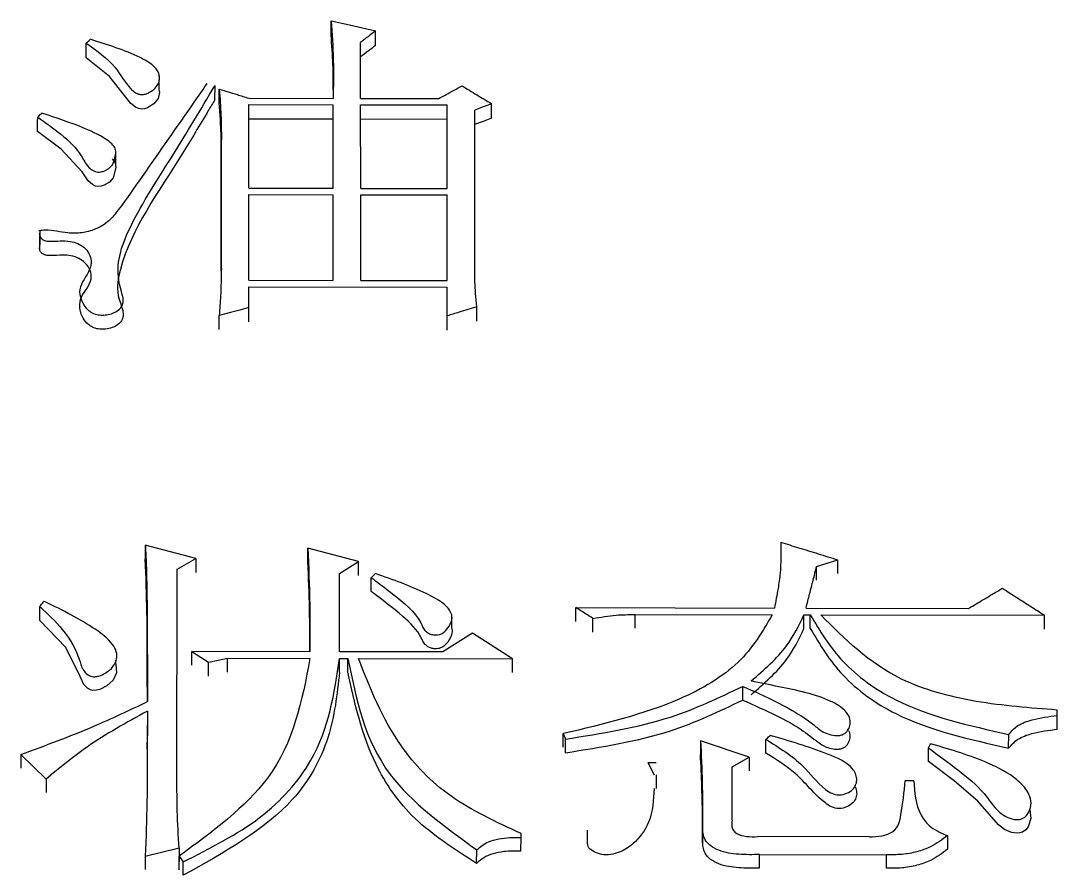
# Model space of a CAD drawing. Header units: millimetres. Extents: x 2320 to 4000, y 933 to 2121.
# Drawn here: x 2693.9 to 2699.21, y 1933.4 to 1937.77 of the extents above; entities that cross this region are included whole.
import ezdxf

# ---------------------------------------------------------------- set-up
doc = ezdxf.new("R2010")
doc.units = ezdxf.units.MM

msp = doc.modelspace()

# ---------------------------------------------------------------- linework, layer by layer
at = {"color": 7, "linetype": 'Continuous', "lineweight": 25}
for p, q in [((2694.2336, 1937.5856), (2694.2339, 1937.6603)), ((2695.6401, 1937.3768), (2695.6401, 1937.6642)), ((2694.6069, 1937.4235), (2694.6071, 1937.4723)), ((2694.6071, 1937.4898), (2694.6071, 1937.4979)), ((2694.8935, 1937.3692), (2694.8938, 1937.4437)), ((2695.0668, 1937.3779), (2695.4995, 1937.3771)), ((2695.6401, 1937.3768), (2696.0404, 1937.3761)), ((2695.0668, 1937.3451), (2695.4995, 1937.3443)), ((2695.0668, 1936.917), (2695.0668, 1937.3451)), ((2695.4993, 1937.27), (2695.4995, 1937.3443)), ((2695.4995, 1936.9162), (2695.4995, 1937.3443)), ((2695.6401, 1937.344), (2696.0837, 1937.3432)), ((2695.6402, 1936.916), (2695.6401, 1937.344)), ((2696.0834, 1937.2689), (2696.0837, 1937.3432)), ((2696.0837, 1936.9152), (2696.0837, 1937.3432)), ((2696.2243, 1936.4963), (2696.2243, 1937.3167)), ((2695.4993, 1937.27), (2695.0666, 1937.2708)), ((2695.4993, 1936.9162), (2695.4993, 1937.27)), ((2696.0834, 1937.2689), (2695.6399, 1937.2698)), ((2696.0834, 1936.9152), (2696.0834, 1937.2689)), ((2694.9262, 1937.2009), (2694.926, 1937.1268)), ((2694.9262, 1936.5054), (2694.9262, 1937.2009)), ((2694.3851, 1937.0289), (2694.3853, 1937.1033)), ((2694.926, 1936.4913), (2694.926, 1937.1268)), ((2695.0668, 1936.917), (2695.4995, 1936.9162)), ((2695.0668, 1936.8839), (2695.4995, 1936.8831)), ((2695.0668, 1936.445), (2695.0668, 1936.8839)), ((2695.4993, 1936.8095), (2695.4995, 1936.8831)), ((2695.4995, 1936.4442), (2695.4995, 1936.8831)), ((2695.6402, 1936.916), (2696.0837, 1936.9152)), ((2695.6402, 1936.8829), (2696.0837, 1936.8821)), ((2695.6402, 1936.444), (2695.6402, 1936.8829)), ((2696.0834, 1936.8084), (2696.0837, 1936.8821)), ((2696.0837, 1936.4431), (2696.0837, 1936.8821)), ((2693.9959, 1936.6999), (2693.9957, 1936.6265)), ((2693.9957, 1936.6002), (2693.9959, 1936.6736)), ((2695.0668, 1936.445), (2695.4995, 1936.4442)), ((2695.0668, 1936.4116), (2696.0837, 1936.4097)), ((2695.0668, 1936.3045), (2695.0668, 1936.4116)), ((2695.6402, 1936.444), (2696.0837, 1936.4431)), ((2696.0837, 1936.2624), (2696.0837, 1936.4097)), ((2694.9152, 1936.1919), (2694.9154, 1936.2646)), ((2696.0834, 1936.1897), (2696.0837, 1936.2624)), ((2694.5367, 1935.0877), (2694.5365, 1935.0164)), ((2694.7963, 1935.0186), (2694.5367, 1935.0877)), ((2695.6293, 1935.0033), (2695.3697, 1935.0725)), ((2694.699, 1934.9638), (2694.7963, 1935.0186)), ((2697.9766, 1934.9784), (2698.0848, 1935.0125)), ((2694.6988, 1933.8802), (2694.699, 1934.9638)), ((2695.5319, 1934.9416), (2695.6293, 1935.0033)), ((2697.9764, 1934.9075), (2697.9766, 1934.9784)), ((2695.5318, 1934.5411), (2695.5319, 1934.9416)), ((2695.694, 1934.8496), (2695.6942, 1934.9208)), ((2697.7875, 1934.9301), (2697.7864, 1934.9168)), ((2694.0175, 1934.7998), (2694.0175, 1934.7981)), ((2693.9955, 1934.7012), (2693.9958, 1934.7721)), ((2696.7432, 1934.6965), (2696.7434, 1934.7671)), ((2696.7434, 1934.7671), (2697.7602, 1934.7652)), ((2697.9225, 1934.7649), (2698.7554, 1934.7634)), ((2696.1065, 1934.6598), (2696.1067, 1934.7308)), ((2696.8297, 1934.6412), (2696.8299, 1934.7117)), ((2697.046, 1934.6612), (2697.0463, 1934.732)), ((2697.0463, 1934.732), (2697.7494, 1934.7307)), ((2697.9114, 1934.6599), (2697.9117, 1934.7304)), ((2697.9117, 1934.7304), (2697.9441, 1934.7304)), ((2697.9439, 1934.6598), (2697.9441, 1934.7304)), ((2697.9982, 1934.7303), (2699.1448, 1934.7282)), ((2696.2133, 1934.6368), (2696.0619, 1934.5401)), ((2696.4189, 1934.5048), (2696.2133, 1934.6368)), ((2694.386, 1934.5449), (2694.386, 1934.5481)), ((2694.7744, 1934.4722), (2694.7746, 1934.5425)), ((2694.7746, 1934.5425), (2694.8612, 1934.4869)), ((2695.3804, 1934.5414), (2694.7746, 1934.5425)), ((2696.0619, 1934.5401), (2695.5318, 1934.5411)), ((2694.3857, 1934.4774), (2694.3858, 1934.4971)), ((2694.8609, 1934.4167), (2694.8612, 1934.4869)), ((2694.9583, 1934.4373), (2694.9585, 1934.5075)), ((2694.9585, 1934.5075), (2695.3804, 1934.5067)), ((2695.5316, 1934.4362), (2695.5318, 1934.5064)), ((2695.5318, 1934.5064), (2695.5751, 1934.5064)), ((2695.5749, 1934.4361), (2695.5751, 1934.5064)), ((2695.6292, 1934.5063), (2696.4189, 1934.5048)), ((2697.5976, 1934.2934), (2697.5979, 1934.3638)), ((2694.5474, 1934.2371), (2694.5472, 1934.1673)), ((2699.2094, 1934.1447), (2699.2097, 1934.2146)), ((2699.2097, 1934.2146), (2699.2097, 1934.2424)), ((2696.6784, 1934.1216), (2696.6892, 1934.0936)), ((2698.9606, 1934.0476), (2698.9609, 1934.1173)), ((2696.689, 1934.0239), (2696.6892, 1934.0936)), ((2697.3815, 1934.0853), (2697.3813, 1934.0153)), ((2697.6303, 1934.001), (2697.3815, 1934.0853)), ((2693.8985, 1934.0147), (2693.8982, 1933.9451)), ((2693.8985, 1934.0147), (2694.0281, 1933.8886)), ((2698.5496, 1933.9783), (2698.5498, 1934.0483)), ((2697.1109, 1933.9739), (2697.1439, 1933.91)), ((2697.1109, 1933.9739), (2697.1544, 1933.9738)), ((2697.5437, 1933.6783), (2697.5438, 1933.9521)), ((2697.5438, 1933.9521), (2697.6303, 1934.001)), ((2697.1556, 1933.8396), (2697.1559, 1933.9095)), ((2698.1747, 1933.9182), (2698.1747, 1933.9192)), ((2694.0281, 1933.8886), (2694.0278, 1933.8192)), ((2698.1744, 1933.8493), (2698.1744, 1933.8564)), ((2698.474, 1933.8803), (2698.4308, 1933.8804)), ((2699.0691, 1933.7935), (2699.0692, 1933.8005)), ((2699.0689, 1933.7308), (2699.0689, 1933.7314)), ((2697.3923, 1933.6433), (2697.392, 1933.5743)), ((2696.4617, 1933.5197), (2696.462, 1933.5887)), ((2696.462, 1933.5887), (2696.462, 1933.6098)), ((2696.8015, 1933.6262), (2696.8013, 1933.5567)), ((2697.3923, 1933.6247), (2697.392, 1933.5556)), ((2698.2468, 1933.5924), (2697.6735, 1933.5935)), ((2698.6471, 1933.5988), (2698.6468, 1933.5294)), ((2694.5365, 1933.4935), (2694.7096, 1933.5355)), ((2694.7096, 1933.5355), (2694.7093, 1933.4666)), ((2696.2345, 1933.4567), (2696.2348, 1933.5256)), ((2694.5365, 1933.4935), (2694.5362, 1933.4246)), ((2694.7093, 1933.4243), (2694.7096, 1933.4931)), ((2694.7096, 1933.4931), (2694.7312, 1933.4648)), ((2697.6841, 1933.4329), (2697.6843, 1933.5018)), ((2697.6843, 1933.5018), (2698.3333, 1933.5006)), ((2698.3333, 1933.5006), (2698.3331, 1933.4313))]:
    msp.add_line(p, q, dxfattribs=at)
at = {"color": 7, "linetype": 'Continuous', "lineweight": 25, "flags": 128}
for points in [[(2695.4884, 1937.7001), (2695.4886, 1937.7421), (2695.4887, 1937.775)], [(2695.4887, 1937.775), (2695.5832, 1937.7532), (2695.6495, 1937.7379), (2695.7158, 1937.7226)], [(2695.7156, 1937.6478), (2695.7157, 1937.6897), (2695.7158, 1937.7226)], [(2694.2339, 1937.6603), (2694.2394, 1937.6652), (2694.2475, 1937.6725), (2694.2555, 1937.6797)], [(2694.6053, 1937.4225), (2694.6088, 1937.4068), (2694.6021, 1937.3765), (2694.5799, 1937.3487), (2694.5476, 1937.3286), (2694.5329, 1937.3239), (2694.5181, 1937.3223), (2694.5018, 1937.325), (2694.4866, 1937.3317), (2694.4623, 1937.3516), (2694.3531, 1937.4892), (2694.2336, 1937.5856), (2694.2336, 1937.5856)], [(2694.9151, 1937.3496), (2694.9153, 1937.3913), (2694.9154, 1937.424)], [(2696.3108, 1937.3494), (2696.2892, 1937.3412), (2696.2676, 1937.3331), (2696.2459, 1937.3249), (2696.2243, 1937.3167)], [(2696.3106, 1937.2751), (2696.3107, 1937.3167), (2696.3108, 1937.3494)], [(2693.9851, 1937.2815), (2693.9905, 1937.2864), (2693.9986, 1937.2938), (2694.0067, 1937.3011)], [(2693.9849, 1937.2073), (2693.985, 1937.2344), (2693.985, 1937.2579), (2693.9851, 1937.2815)], [(2696.3106, 1937.2751), (2696.2673, 1937.2588), (2696.224, 1937.2425)], [(2694.3675, 1937.0674), (2694.3819, 1937.0462), (2694.3849, 1937.0229), (2694.3719, 1936.9702), (2694.3539, 1936.9482), (2694.3259, 1936.9315), (2694.3102, 1936.9268), (2694.2959, 1936.9256), (2694.2818, 1936.9279), (2694.2662, 1936.935), (2694.2435, 1936.954), (2694.2128, 1937.0011), (2694.1058, 1937.117), (2693.9849, 1937.2073), (2693.9849, 1937.2073)], [(2696.0834, 1936.3368), (2696.0836, 1936.3776), (2696.0837, 1936.4097)], [(2695.0668, 1936.3045), (2695.0202, 1936.2922), (2694.9736, 1936.2799), (2694.9154, 1936.2646)], [(2695.0666, 1936.2317), (2695.0667, 1936.2724), (2695.0668, 1936.3045)], [(2696.2349, 1936.2361), (2696.235, 1936.277), (2696.2351, 1936.3091)], [(2695.3694, 1935.0012), (2695.3695, 1935.0411), (2695.3697, 1935.0725)], [(2694.7963, 1935.0186), (2694.7962, 1934.9787), (2694.7961, 1934.9477)], [(2698.0845, 1934.9416), (2698.0847, 1934.9812), (2698.0848, 1935.0125)], [(2695.629, 1934.9324), (2695.6291, 1934.972), (2695.6293, 1935.0033)], [(2695.6942, 1934.9207), (2695.705, 1934.931), (2695.7158, 1934.9413)], [(2694.3854, 1934.477), (2694.3863, 1934.4753), (2694.3888, 1934.4324), (2694.3711, 1934.3949), (2694.3395, 1934.3667), (2694.3034, 1934.3481), (2694.2863, 1934.3435), (2694.2679, 1934.3427), (2694.255, 1934.3457), (2694.2404, 1934.3538), (2694.2216, 1934.3732), (2694.2031, 1934.4145), (2694.129, 1934.5621), (2693.9955, 1934.7012), (2693.9955, 1934.7012)], [(2699.1446, 1934.6576), (2699.1447, 1934.697), (2699.1448, 1934.7282)], [(2694.8612, 1934.4869), (2694.9098, 1934.4972), (2694.9585, 1934.5075)], [(2696.4186, 1934.4346), (2696.4187, 1934.4737), (2696.4189, 1934.5048)], [(2696.6782, 1934.0518), (2696.6783, 1934.0799), (2696.6783, 1934.1008), (2696.6784, 1934.1216)], [(2697.7169, 1934.0917), (2697.7223, 1934.0969), (2697.7304, 1934.1048), (2697.7385, 1934.1126)], [(2697.7166, 1934.022), (2697.7167, 1934.0472), (2697.7168, 1934.0694), (2697.7169, 1934.0917)], [(2698.5498, 1934.0483), (2698.5552, 1934.0587), (2698.5606, 1934.0692)], [(2697.6303, 1934.001), (2697.6302, 1933.9618), (2697.6301, 1933.9314)], [(2699.0688, 1933.7304), (2699.0749, 1933.687), (2699.0604, 1933.6443), (2699.0488, 1933.6293), (2699.0319, 1933.617), (2699.0174, 1933.6123), (2699.0017, 1933.6112), (2698.9759, 1933.6153), (2698.9389, 1933.6306), (2698.9093, 1933.6542), (2698.8033, 1933.7753), (2698.682, 1933.8798), (2698.5496, 1933.9783), (2698.5496, 1933.9783)], [(2694.7309, 1933.396), (2694.731, 1933.4266), (2694.7311, 1933.4457), (2694.7312, 1933.4648)]]:
    msp.add_lwpolyline(points, dxfattribs=at)
at = {"color": 7, "linetype": 'Continuous', "lineweight": 25}
for points, knots in [([(2695.4887, 1937.775), (2695.4934, 1937.7089), (2695.5004, 1937.6099), (2695.5005, 1937.477), (2695.4999, 1937.4104), (2695.4995, 1937.3771)], [0, 0, 0, 0, 0.499643, 0.749805, 1, 1, 1, 1]), ([(2695.7158, 1937.7226), (2695.705, 1937.7142), (2695.6869, 1937.7003), (2695.6617, 1937.6808), (2695.6473, 1937.6697), (2695.6401, 1937.6642)], [0, 0, 0, 0, 0.4303512, 0.7151758, 1, 1, 1, 1]), ([(2694.2339, 1937.6603), (2694.289, 1937.6211), (2694.3864, 1937.5518), (2694.433, 1937.4522), (2694.4808, 1937.4083), (2694.5012, 1937.3989), (2694.5192, 1937.3956), (2694.5384, 1937.3988), (2694.5598, 1937.4079), (2694.5841, 1937.4245), (2694.605, 1937.4501), (2694.6111, 1937.4816), (2694.6036, 1937.5185), (2694.5676, 1937.556), (2694.4541, 1937.6173), (2694.3436, 1937.652), (2694.2555, 1937.6797)], [0, 0, 0, 0, 0.207529, 0.367372, 0.400835, 0.416669, 0.431353, 0.44814, 0.466693, 0.497247, 0.538462, 0.578547, 0.619957, 0.682143, 0.746846, 1, 1, 1, 1]), ([(2695.4999, 1937.4203), (2695.4998, 1937.4639), (2695.4997, 1937.5575), (2695.4924, 1937.6505), (2695.4884, 1937.7001)], [0, 0, 0, 0, 0.4665609, 1, 1, 1, 1]), ([(2695.7156, 1937.6478), (2695.703, 1937.6381), (2695.6777, 1937.6187), (2695.6525, 1937.5992), (2695.6399, 1937.5895)], [0, 0, 0, 0, 0.499997, 1, 1, 1, 1]), ([(2694.8523, 1937.4529), (2694.8302, 1937.4213), (2694.7198, 1937.2631), (2694.57, 1937.0467), (2694.4264, 1936.8433), (2694.3547, 1936.7477), (2694.2883, 1936.706), (2694.2123, 1936.6859), (2694.124, 1936.6845), (2694.0521, 1936.7057), (2694.0019, 1936.7001), (2693.9904, 1936.6989)], [0, 0, 0, 0, 0.1010908, 0.5054168, 0.6861437, 0.747623, 0.8099489, 0.856214, 0.9025377, 0.9776718, 1, 1, 1, 1]), ([(2693.9948, 1936.6869), (2693.9949, 1936.6821), (2693.995, 1936.6723), (2694.0019, 1936.6598), (2694.0133, 1936.6512), (2694.0287, 1936.6459), (2694.0584, 1936.6432), (2694.1001, 1936.6473), (2694.1494, 1936.647), (2694.1917, 1936.6345), (2694.226, 1936.6128), (2694.2504, 1936.5819), (2694.263, 1936.5423), (2694.2497, 1936.4785), (2694.1915, 1936.4181), (2694.2052, 1936.3466), (2694.2264, 1936.3068), (2694.2565, 1936.2808), (2694.2855, 1936.2687), (2694.3173, 1936.2653), (2694.3487, 1936.2686), (2694.3793, 1936.2789), (2694.4054, 1936.2963), (2694.4216, 1936.3191), (2694.4259, 1936.3506), (2694.4009, 1936.422), (2694.3873, 1936.5512), (2694.4851, 1936.7882), (2694.6794, 1937.0818), (2694.8212, 1937.3214), (2694.8921, 1937.4411)], [0, 0, 0, 0, 0.007652, 0.015681, 0.02075, 0.025816, 0.034148, 0.052936, 0.071785, 0.086911, 0.102014, 0.121926, 0.142159, 0.165849, 0.223522, 0.250537, 0.277587, 0.290073, 0.302699, 0.313484, 0.324495, 0.336811, 0.350181, 0.363527, 0.376359, 0.399765, 0.479952, 0.580348, 0.790137, 1, 1, 1, 1]), ([(2694.9154, 1937.424), (2694.9173, 1937.4017), (2694.9211, 1937.3571), (2694.9249, 1937.2827), (2694.9257, 1937.2306), (2694.9262, 1937.2009)], [0, 0, 0, 0, 0.300884, 0.601781, 1, 1, 1, 1]), ([(2694.9154, 1937.424), (2694.9306, 1937.4194), (2694.9609, 1937.4101), (2695.0114, 1937.3947), (2695.0467, 1937.384), (2695.0668, 1937.3779)], [0, 0, 0, 0, 0.300788, 0.601575, 1, 1, 1, 1]), ([(2696.0404, 1937.3761), (2696.0533, 1937.3831), (2696.0795, 1937.3975), (2696.1192, 1937.4193), (2696.146, 1937.434), (2696.1594, 1937.4413)], [0, 0, 0, 0, 0.324476, 0.662238, 1, 1, 1, 1]), ([(2696.1594, 1937.4413), (2696.1846, 1937.426), (2696.2225, 1937.403), (2696.273, 1937.3724), (2696.2982, 1937.357), (2696.3108, 1937.3494)], [0, 0, 0, 0, 0.5, 0.75, 1, 1, 1, 1]), ([(2694.8935, 1937.3692), (2694.8821, 1937.3509), (2694.8253, 1937.259), (2694.6598, 1936.9721), (2694.4363, 1936.671), (2694.3835, 1936.3843), (2694.419, 1936.3068), (2694.4254, 1936.2626), (2694.4165, 1936.2369), (2694.3963, 1936.2161), (2694.3671, 1936.2008), (2694.3322, 1936.1927), (2694.2963, 1936.1935), (2694.2661, 1936.2028), (2694.2384, 1936.2214), (2694.2115, 1936.2563), (2694.1965, 1936.305), (2694.2051, 1936.3592), (2694.2394, 1936.4037), (2694.2634, 1936.4494), (2694.2567, 1936.4958), (2694.2336, 1936.5325), (2694.1977, 1936.5585), (2694.157, 1936.572), (2694.1059, 1936.575), (2694.0636, 1936.5696), (2694.0294, 1936.5724), (2694.0135, 1936.5776), (2694.0025, 1936.5857), (2693.9951, 1936.5981), (2693.9948, 1936.6078), (2693.9946, 1936.6135)], [0, 0, 0, 0, 0.032457, 0.162259, 0.500756, 0.571848, 0.613727, 0.628998, 0.641998, 0.655007, 0.667948, 0.681417, 0.694499, 0.706056, 0.716622, 0.736149, 0.767828, 0.794639, 0.821204, 0.847885, 0.870954, 0.894026, 0.910498, 0.927048, 0.942035, 0.965606, 0.97369, 0.979046, 0.98443, 0.990987, 1, 1, 1, 1]), ([(2694.926, 1937.1268), (2694.9256, 1937.1495), (2694.9248, 1937.1948), (2694.922, 1937.2691), (2694.9176, 1937.3206), (2694.9151, 1937.3496)], [0, 0, 0, 0, 0.3042834, 0.6085822, 1, 1, 1, 1]), ([(2693.9851, 1937.2815), (2694.0255, 1937.2526), (2694.1103, 1937.1922), (2694.2021, 1937.1054), (2694.2326, 1937.0354), (2694.2627, 1937.0103), (2694.2786, 1937.0022), (2694.2929, 1936.999), (2694.3084, 1936.9996), (2694.3286, 1937.0053), (2694.3507, 1937.0177), (2694.3729, 1937.0397), (2694.3813, 1937.0711), (2694.3884, 1937.1028), (2694.3776, 1937.1342), (2694.3268, 1937.1777), (2694.2021, 1937.2368), (2694.0808, 1937.2767), (2694.0067, 1937.3011)], [0, 0, 0, 0, 0.145125, 0.304252, 0.383322, 0.406111, 0.420719, 0.431527, 0.442364, 0.458239, 0.484495, 0.512276, 0.553408, 0.599256, 0.628705, 0.66811, 0.797295, 1, 1, 1, 1]), ([(2694.9262, 1936.5054), (2694.9259, 1936.482), (2694.9253, 1936.4352), (2694.9219, 1936.355), (2694.9178, 1936.2981), (2694.9154, 1936.2646)], [0, 0, 0, 0, 0.29168, 0.583373, 1, 1, 1, 1]), ([(2696.2351, 1936.3091), (2696.2328, 1936.3318), (2696.2285, 1936.3744), (2696.2255, 1936.4369), (2696.2247, 1936.4765), (2696.2243, 1936.4963)], [0, 0, 0, 0, 0.365045, 0.682453, 1, 1, 1, 1]), ([(2696.2351, 1936.3091), (2696.2199, 1936.3044), (2696.1896, 1936.295), (2696.1391, 1936.2795), (2696.1038, 1936.2686), (2696.0837, 1936.2624)], [0, 0, 0, 0, 0.30079, 0.601581, 1, 1, 1, 1]), ([(2694.5367, 1935.0877), (2694.537, 1935.0822), (2694.5376, 1935.0713), (2694.5382, 1935.0575), (2694.5389, 1935.0438), (2694.5396, 1935.0301), (2694.5403, 1935.0136), (2694.5413, 1934.9916), (2694.5421, 1934.9696), (2694.5429, 1934.942), (2694.5442, 1934.8814), (2694.5454, 1934.8152), (2694.5458, 1934.7489), (2694.5462, 1934.6826), (2694.5466, 1934.6161), (2694.5469, 1934.5496), (2694.547, 1934.5218), (2694.547, 1934.4996), (2694.5471, 1934.4829), (2694.5471, 1934.4663), (2694.5472, 1934.4524), (2694.5472, 1934.4385), (2694.5472, 1934.4274), (2694.5472, 1934.4135), (2694.5473, 1934.4023), (2694.5473, 1934.3884), (2694.5473, 1934.3773), (2694.5473, 1934.3634), (2694.5473, 1934.3536), (2694.5474, 1934.3439), (2694.5474, 1934.3383), (2694.5474, 1934.3314), (2694.5474, 1934.3258), (2694.5474, 1934.3188), (2694.5474, 1934.3133), (2694.5474, 1934.3063), (2694.5474, 1934.3007), (2694.5474, 1934.2935), (2694.5474, 1934.289), (2694.5474, 1934.2859)], [0, 0, 0, 0, 0.020702, 0.041404, 0.051755, 0.072457, 0.093159, 0.113861, 0.155266, 0.175968, 0.217372, 0.382989, 0.424393, 0.465797, 0.631413, 0.672817, 0.714222, 0.734924, 0.755626, 0.776328, 0.79703, 0.807381, 0.828083, 0.838434, 0.859136, 0.869487, 0.890189, 0.90054, 0.921242, 0.926417, 0.936768, 0.941944, 0.952295, 0.95747, 0.967821, 0.972997, 0.983348, 0.988524, 1, 1, 1, 1]), ([(2695.3697, 1935.0725), (2695.3735, 1934.9758), (2695.3791, 1934.8393), (2695.38, 1934.6619), (2695.3803, 1934.5816), (2695.3804, 1934.5414)], [0, 0, 0, 0, 0.547988, 0.773992, 1, 1, 1, 1]), ([(2697.7927, 1935.1023), (2697.7934, 1935.0494), (2697.7945, 1934.9702), (2697.7784, 1934.8578), (2697.7667, 1934.7984), (2697.7602, 1934.7652)], [0, 0, 0, 0, 0.469365, 0.703745, 1, 1, 1, 1]), ([(2697.7927, 1935.1023), (2697.8233, 1935.0929), (2697.8872, 1935.0733), (2697.9846, 1935.0434), (2698.0514, 1935.0228), (2698.0848, 1935.0125)], [0, 0, 0, 0, 0.313874, 0.656937, 1, 1, 1, 1]), ([(2694.5471, 1934.2857), (2694.547, 1934.3407), (2694.5469, 1934.4153), (2694.5462, 1934.5678), (2694.5463, 1934.7569), (2694.5399, 1934.9253), (2694.5365, 1935.0164)], [0, 0, 0, 0, 0.224353, 0.304294, 0.62406, 1, 1, 1, 1]), ([(2695.3799, 1934.5414), (2695.3798, 1934.566), (2695.3795, 1934.6389), (2695.3784, 1934.7924), (2695.3729, 1934.9207), (2695.3694, 1935.0012)], [0, 0, 0, 0, 0.1601656, 0.4733073, 1, 1, 1, 1]), ([(2697.9225, 1934.7649), (2697.9286, 1934.789), (2697.9406, 1934.8366), (2697.9587, 1934.9078), (2697.9706, 1934.9548), (2697.9766, 1934.9784)], [0, 0, 0, 0, 0.337402, 0.668701, 1, 1, 1, 1]), ([(2695.6942, 1934.9207), (2695.7016, 1934.9154), (2695.7386, 1934.8884), (2695.8316, 1934.8166), (2695.9329, 1934.7355), (2695.9613, 1934.6571), (2695.983, 1934.6377), (2696.0027, 1934.6294), (2696.0234, 1934.6263), (2696.0425, 1934.6282), (2696.0604, 1934.6353), (2696.0822, 1934.6534), (2696.0993, 1934.6807), (2696.1117, 1934.7139), (2696.1022, 1934.749), (2696.0613, 1934.7958), (2695.9703, 1934.8433), (2695.85, 1934.8951), (2695.7607, 1934.9259), (2695.7158, 1934.9413)], [0, 0, 0, 0, 0.025946, 0.129765, 0.338784, 0.385932, 0.404152, 0.422427, 0.440777, 0.454643, 0.46854, 0.48998, 0.535409, 0.570955, 0.606999, 0.655233, 0.757859, 0.878392, 1, 1, 1, 1]), ([(2698.7554, 1934.7634), (2698.7808, 1934.7786), (2698.8224, 1934.8033), (2698.8801, 1934.8377), (2698.9124, 1934.8569), (2698.9285, 1934.8665)], [0, 0, 0, 0, 0.440546, 0.720273, 1, 1, 1, 1]), ([(2698.9285, 1934.8665), (2698.9532, 1934.8507), (2699.0016, 1934.8198), (2699.0737, 1934.7737), (2699.1211, 1934.7433), (2699.1448, 1934.7282)], [0, 0, 0, 0, 0.342688, 0.671344, 1, 1, 1, 1]), ([(2693.9958, 1934.7722), (2694.0365, 1934.7344), (2694.128, 1934.6497), (2694.1903, 1934.5389), (2694.2088, 1934.4651), (2694.2215, 1934.4431), (2694.2344, 1934.4279), (2694.2509, 1934.4174), (2694.2645, 1934.413), (2694.2808, 1934.4125), (2694.3045, 1934.4177), (2694.3381, 1934.4341), (2694.3743, 1934.4629), (2694.392, 1934.5026), (2694.3909, 1934.5425), (2694.3599, 1934.5982), (2694.2774, 1934.6613), (2694.1577, 1934.7314), (2694.0665, 1934.7758), (2694.0193, 1934.7989), (2694.0175, 1934.7998)], [0, 0, 0, 0, 0.148093, 0.332866, 0.364698, 0.380612, 0.406976, 0.418968, 0.429088, 0.439242, 0.454285, 0.483096, 0.528613, 0.572044, 0.609674, 0.651117, 0.755736, 0.873055, 0.995168, 1, 1, 1, 1]), ([(2693.9958, 1934.7722), (2693.9977, 1934.7745), (2694.0022, 1934.7803), (2694.0094, 1934.7895), (2694.0148, 1934.7963), (2694.0175, 1934.7997)], [0, 0, 0, 0, 0.2565032, 0.6282516, 1, 1, 1, 1]), ([(2696.1063, 1934.6594), (2696.1064, 1934.6593), (2696.1116, 1934.6493), (2696.1042, 1934.62), (2696.0866, 1934.5869), (2696.0594, 1934.5634), (2696.0381, 1934.5566), (2696.0202, 1934.5559), (2696.0017, 1934.5591), (2695.9836, 1934.5665), (2695.9628, 1934.5842), (2695.94, 1934.6434), (2695.8465, 1934.7364), (2695.7495, 1934.8085), (2695.694, 1934.8496)], [0, 0, 0, 0, 0.0011292, 0.0623817, 0.1634683, 0.2106245, 0.2345914, 0.258532, 0.2833728, 0.3125043, 0.3436417, 0.4152819, 0.6658378, 1, 1, 1, 1]), ([(2696.8299, 1934.7117), (2696.8176, 1934.7196), (2696.797, 1934.7328), (2696.7681, 1934.7513), (2696.7517, 1934.7618), (2696.7434, 1934.7671)], [0, 0, 0, 0, 0.4283602, 0.7141801, 1, 1, 1, 1]), ([(2697.7494, 1934.7307), (2697.6997, 1934.6457), (2697.5986, 1934.4726), (2697.2173, 1934.2488), (2696.8843, 1934.1702), (2696.6784, 1934.1216)], [0, 0, 0, 0, 0.269245, 0.548175, 1, 1, 1, 1]), ([(2696.8299, 1934.7117), (2696.8697, 1934.7185), (2696.9408, 1934.7307), (2697.014, 1934.7316), (2697.0463, 1934.732)], [0, 0, 0, 0, 0.558835, 1, 1, 1, 1]), ([(2697.6411, 1934.3915), (2697.7079, 1934.4492), (2697.8264, 1934.5515), (2697.8858, 1934.6761), (2697.9117, 1934.7304)], [0, 0, 0, 0, 0.5638169, 1, 1, 1, 1]), ([(2697.9441, 1934.7304), (2697.9934, 1934.6481), (2698.0931, 1934.4813), (2698.4289, 1934.2367), (2698.7575, 1934.163), (2698.9609, 1934.1173)], [0, 0, 0, 0, 0.270771, 0.548729, 1, 1, 1, 1]), ([(2699.2097, 1934.2424), (2699.0707, 1934.2529), (2698.7945, 1934.2736), (2698.3243, 1934.401), (2698.1205, 1934.6068), (2697.9982, 1934.7303)], [0, 0, 0, 0, 0.2883555, 0.5728321, 1, 1, 1, 1]), ([(2697.6409, 1934.3211), (2697.7077, 1934.3787), (2697.8261, 1934.4808), (2697.8855, 1934.6053), (2697.9114, 1934.6596)], [0, 0, 0, 0, 0.563881, 1, 1, 1, 1]), ([(2697.9439, 1934.6595), (2697.9931, 1934.5773), (2698.0929, 1934.4107), (2698.4287, 1934.1664), (2698.7573, 1934.0928), (2698.9606, 1934.0473)], [0, 0, 0, 0, 0.27064, 0.548568, 1, 1, 1, 1]), ([(2695.3804, 1934.5067), (2695.3393, 1934.2915), (2695.2649, 1933.902), (2694.8812, 1933.6195), (2694.7096, 1933.4931)], [0, 0, 0, 0, 0.552698, 1, 1, 1, 1]), ([(2694.7312, 1933.4648), (2694.8693, 1933.5344), (2695.1412, 1933.6715), (2695.4617, 1934.0337), (2695.5054, 1934.3282), (2695.5318, 1934.5064)], [0, 0, 0, 0, 0.289357, 0.569882, 1, 1, 1, 1]), ([(2695.5751, 1934.5064), (2695.6168, 1934.2975), (2695.6922, 1933.9201), (2696.0673, 1933.6474), (2696.2348, 1933.5256)], [0, 0, 0, 0, 0.55346, 1, 1, 1, 1]), ([(2696.462, 1933.6098), (2696.335, 1933.6683), (2696.0847, 1933.7837), (2695.7884, 1934.0997), (2695.6893, 1934.3528), (2695.6292, 1934.5063)], [0, 0, 0, 0, 0.288413, 0.568681, 1, 1, 1, 1]), ([(2695.5316, 1934.4359), (2695.5194, 1934.3236), (2695.495, 1934.098), (2695.2794, 1933.7007), (2694.9405, 1933.5121), (2694.7309, 1933.3956)], [0, 0, 0, 0, 0.274338, 0.5515, 1, 1, 1, 1]), ([(2696.2345, 1933.4563), (2696.1216, 1933.5285), (2695.8986, 1933.671), (2695.6665, 1934.0154), (2695.6095, 1934.2769), (2695.5749, 1934.4358)], [0, 0, 0, 0, 0.287076, 0.566904, 1, 1, 1, 1]), ([(2697.5979, 1934.3638), (2697.6559, 1934.3382), (2697.7602, 1934.2921), (2697.8781, 1934.226), (2697.9554, 1934.1748), (2697.9941, 1934.1369), (2698.0384, 1934.1167), (2698.0727, 1934.1105), (2698.0998, 1934.1127), (2698.118, 1934.1195), (2698.1343, 1934.1336), (2698.1471, 1934.1568), (2698.1514, 1934.1878), (2698.1369, 1934.2246), (2698.1031, 1934.2598), (2697.9909, 1934.3195), (2697.827, 1934.3525), (2697.6884, 1934.3816), (2697.6412, 1934.3915)], [0, 0, 0, 0, 0.150807, 0.27095, 0.330996, 0.38361, 0.414403, 0.445341, 0.45949, 0.473772, 0.489764, 0.515212, 0.550088, 0.5845, 0.63153, 0.679772, 0.890804, 1, 1, 1, 1]), ([(2696.6892, 1934.0936), (2696.8739, 1934.1226), (2697.2008, 1934.174), (2697.4775, 1934.3063), (2697.5979, 1934.3638)], [0, 0, 0, 0, 0.565186, 1, 1, 1, 1]), ([(2693.8985, 1934.0147), (2694.0239, 1934.0607), (2694.2474, 1934.1426), (2694.4559, 1934.2422), (2694.5474, 1934.2859)], [0, 0, 0, 0, 0.561153, 1, 1, 1, 1]), ([(2696.689, 1934.0236), (2696.8737, 1934.0525), (2697.2005, 1934.1038), (2697.4773, 1934.236), (2697.5976, 1934.2934)], [0, 0, 0, 0, 0.565245, 1, 1, 1, 1]), ([(2697.5976, 1934.2934), (2697.6554, 1934.2676), (2697.7589, 1934.2213), (2697.892, 1934.1509), (2697.9664, 1934.0896), (2698.0194, 1934.0529), (2698.0567, 1934.0427), (2698.0844, 1934.0408), (2698.1051, 1934.044), (2698.1222, 1934.0525), (2698.1381, 1934.0687), (2698.1481, 1934.0927), (2698.1509, 1934.1175), (2698.1438, 1934.1314), (2698.1415, 1934.1359)], [0, 0, 0, 0, 0.264837, 0.474993, 0.638373, 0.707243, 0.757213, 0.790172, 0.814015, 0.838007, 0.869147, 0.91988, 0.973712, 1, 1, 1, 1]), ([(2694.5474, 1934.2371), (2694.4409, 1934.1784), (2694.2521, 1934.0742), (2694.0961, 1933.9449), (2694.0281, 1933.8886)], [0, 0, 0, 0, 0.563978, 1, 1, 1, 1]), ([(2694.5474, 1934.2371), (2694.5472, 1934.1749), (2694.5467, 1934.0206), (2694.5465, 1933.7729), (2694.5398, 1933.5866), (2694.5365, 1933.4935)], [0, 0, 0, 0, 0.252145, 0.626035, 1, 1, 1, 1]), ([(2698.9609, 1934.1173), (2698.975, 1934.1336), (2699.004, 1934.167), (2699.0953, 1934.1996), (2699.1661, 1934.2089), (2699.2097, 1934.2146)], [0, 0, 0, 0, 0.268422, 0.549119, 1, 1, 1, 1]), ([(2694.5468, 1934.0443), (2694.5469, 1934.0488), (2694.547, 1934.0897), (2694.5471, 1934.1305), (2694.5472, 1934.1669)], [0, 0, 0, 0, 0.108254, 1, 1, 1, 1]), ([(2697.7169, 1934.0917), (2697.7845, 1934.0497), (2697.9043, 1933.9753), (2697.9823, 1933.8631), (2698.0512, 1933.8145), (2698.0922, 1933.8035), (2698.133, 1933.8145), (2698.1632, 1933.8348), (2698.1804, 1933.8616), (2698.1833, 1933.8898), (2698.1771, 1933.9175), (2698.1427, 1933.9706), (2697.9848, 1934.04), (2697.8369, 1934.0836), (2697.7385, 1934.1126)], [0, 0, 0, 0, 0.207965, 0.368358, 0.401514, 0.432917, 0.464664, 0.497814, 0.528601, 0.558738, 0.58913, 0.619745, 0.747266, 1, 1, 1, 1]), ([(2698.9606, 1934.0473), (2698.9748, 1934.0635), (2699.0038, 1934.0968), (2699.095, 1934.1294), (2699.1658, 1934.1387), (2699.2094, 1934.1444)], [0, 0, 0, 0, 0.268292, 0.548996, 1, 1, 1, 1]), ([(2697.3815, 1934.0853), (2697.385, 1934.0134), (2697.3902, 1933.904), (2697.3921, 1933.7565), (2697.3922, 1933.681), (2697.3923, 1933.6433)], [0, 0, 0, 0, 0.4898996, 0.7449371, 1, 1, 1, 1]), ([(2698.5499, 1934.0483), (2698.6, 1934.0112), (2698.7003, 1933.9371), (2698.8315, 1933.831), (2698.8878, 1933.7379), (2698.945, 1933.6945), (2698.9794, 1933.6824), (2699.0066, 1933.6801), (2699.0237, 1933.6825), (2699.0399, 1933.6899), (2699.0575, 1933.7062), (2699.0732, 1933.7363), (2699.0791, 1933.7776), (2699.0568, 1933.8321), (2698.9904, 1933.9038), (2698.8223, 1933.9919), (2698.6643, 1934.0395), (2698.5626, 1934.0686), (2698.5606, 1934.0692)], [0, 0, 0, 0, 0.1400004, 0.2802678, 0.380159, 0.4099229, 0.4398073, 0.4520324, 0.4624692, 0.472928, 0.4886221, 0.5175156, 0.5586209, 0.5986674, 0.6684248, 0.7874834, 0.995825, 1, 1, 1, 1]), ([(2697.392, 1933.5739), (2697.392, 1933.6097), (2697.3919, 1933.7015), (2697.3893, 1933.8487), (2697.384, 1933.9598), (2697.3813, 1934.0153)], [0, 0, 0, 0, 0.242836, 0.62136, 1, 1, 1, 1]), ([(2698.1753, 1933.8466), (2698.178, 1933.8377), (2698.1835, 1933.8199), (2698.18, 1933.7918), (2698.163, 1933.7651), (2698.1327, 1933.7448), (2698.092, 1933.7338), (2698.0509, 1933.7448), (2697.9691, 1933.8031), (2697.8884, 1933.9142), (2697.7695, 1933.9886), (2697.7166, 1934.0216)], [0, 0, 0, 0, 0.050393, 0.101596, 0.153917, 0.210279, 0.264284, 0.317702, 0.374078, 0.721579, 1, 1, 1, 1]), ([(2694.7096, 1933.5355), (2694.7058, 1933.5989), (2694.7005, 1933.6881), (2694.6989, 1933.803), (2694.6989, 1933.8545), (2694.6988, 1933.8802)], [0, 0, 0, 0, 0.550657, 0.775317, 1, 1, 1, 1]), ([(2698.2468, 1933.5924), (2698.2686, 1933.5932), (2698.3114, 1933.5946), (2698.3727, 1933.6162), (2698.4008, 1933.66), (2698.4169, 1933.7483), (2698.4246, 1933.8219), (2698.4308, 1933.8804)], [0, 0, 0, 0, 0.13003, 0.256202, 0.38429, 0.511395, 1, 1, 1, 1]), ([(2698.474, 1933.8803), (2698.478, 1933.8202), (2698.4835, 1933.7361), (2698.5575, 1933.637), (2698.6168, 1933.6117), (2698.6471, 1933.5988)], [0, 0, 0, 0, 0.550462, 0.77054, 1, 1, 1, 1]), ([(2697.1437, 1933.8401), (2697.1409, 1933.7819), (2697.136, 1933.6814), (2697.0587, 1933.5686), (2696.9803, 1933.5165), (2696.9224, 1933.4998), (2696.8735, 1933.4995), (2696.8323, 1933.5157), (2696.8052, 1933.537), (2696.8042, 1933.5522), (2696.8039, 1933.5565)], [0, 0, 0, 0, 0.339662, 0.585896, 0.714319, 0.780117, 0.845349, 0.911877, 0.975041, 1, 1, 1, 1]), ([(2697.6843, 1933.5018), (2697.6488, 1933.5011), (2697.5782, 1933.4998), (2697.4893, 1933.5143), (2697.4318, 1933.5445), (2697.3947, 1933.5854), (2697.3932, 1933.6207), (2697.3923, 1933.6433)], [0, 0, 0, 0, 0.261044, 0.518862, 0.648585, 0.774158, 1, 1, 1, 1]), ([(2697.5437, 1933.6783), (2697.5418, 1933.6666), (2697.539, 1933.6486), (2697.5488, 1933.6246), (2697.5724, 1933.6039), (2697.6182, 1933.5924), (2697.6549, 1933.5931), (2697.6735, 1933.5935)], [0, 0, 0, 0, 0.227751, 0.352705, 0.480942, 0.73722, 1, 1, 1, 1]), ([(2696.2348, 1933.5256), (2696.2535, 1933.5411), (2696.2848, 1933.567), (2696.3481, 1933.5834), (2696.4045, 1933.5901), (2696.4428, 1933.5892), (2696.462, 1933.5887)], [0, 0, 0, 0, 0.328875, 0.550213, 0.774687, 1, 1, 1, 1]), ([(2698.6471, 1933.5988), (2698.6199, 1933.578), (2698.5747, 1933.5435), (2698.4911, 1933.5141), (2698.4135, 1933.5003), (2698.3601, 1933.5005), (2698.3333, 1933.5006)], [0, 0, 0, 0, 0.330967, 0.551079, 0.77486, 1, 1, 1, 1]), ([(2697.6841, 1933.4325), (2697.6485, 1933.4318), (2697.5779, 1933.4305), (2697.489, 1933.445), (2697.4315, 1933.4752), (2697.3944, 1933.516), (2697.393, 1933.5512), (2697.392, 1933.5739)], [0, 0, 0, 0, 0.261171, 0.519091, 0.648816, 0.774335, 1, 1, 1, 1]), ([(2698.6468, 1933.5293), (2698.6197, 1933.5086), (2698.5745, 1933.4742), (2698.4909, 1933.4448), (2698.4133, 1933.431), (2698.3599, 1933.4312), (2698.3331, 1933.4313)], [0, 0, 0, 0, 0.33086, 0.550974, 0.774799, 1, 1, 1, 1]), ([(2696.4617, 1933.5193), (2696.432, 1933.5196), (2696.3833, 1933.5201), (2696.318, 1933.5075), (2696.2687, 1933.4873), (2696.2458, 1933.4665), (2696.2345, 1933.4563)], [0, 0, 0, 0, 0.347094, 0.570106, 0.788274, 1, 1, 1, 1])]:
    msp.add_open_spline(points, degree=3, knots=knots, dxfattribs=at)

doc.saveas('drawing.dxf')
